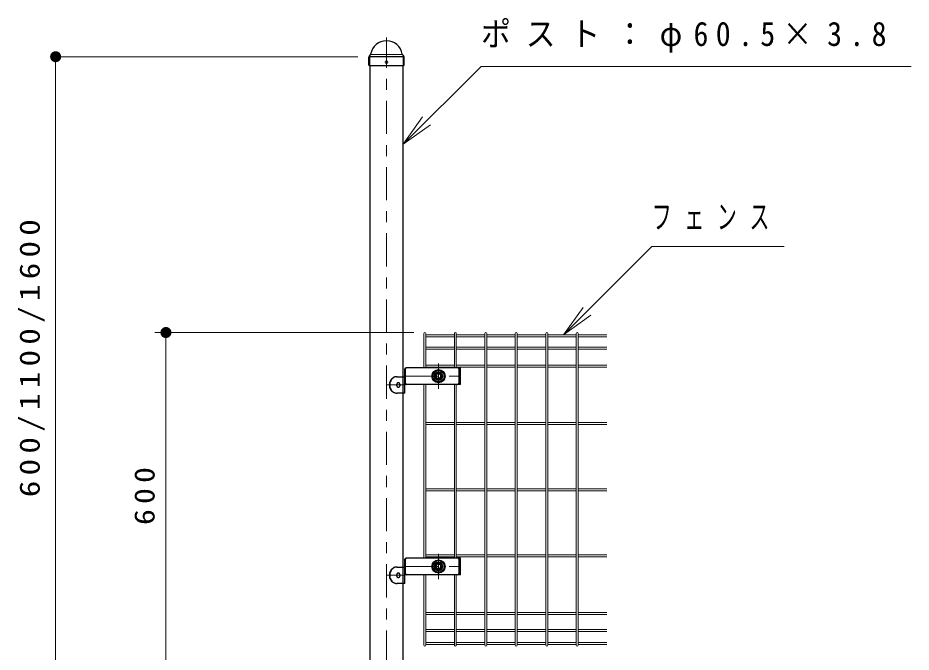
# Model space of a CAD drawing. Units: millimetres on the paper, scale 1:50. Extents: x -805 to -420, y -297 to 267.
# Drawn here: x -547.7 to -466.7, y -157.4 to -99.9 of the extents above; entities that cross this region are included whole.
import ezdxf

# ---------------------------------------------------------------- set-up
doc = ezdxf.new("R2010")
doc.units = ezdxf.units.MM
doc.linetypes.add('USER1', pattern=[4.5, 2.5, -2])
doc.linetypes.add('USER2', pattern=[6, 3, -1, 1, -1])
doc.layers.add('1_20', color=7, linetype='Continuous', lineweight=13)
doc.styles.add('ＭＳ ゴシック', font='')
doc.styles.get('ＭＳ ゴシック').set_extended_font_data('MS Gothic')

# ---------------------------------------------------------------- blocks, each defined once
blk = doc.blocks.new('filled_dot')
at = {"color": 0, "linetype": 'Continuous', "lineweight": -2, "const_width": 1.25}
blk.add_lwpolyline([(-0.625, 0, 1), (0.625, 0, 1)], format="xyb", close=True, dxfattribs=at)

msp = doc.modelspace()

# ---------------------------------------------------------------- linework, layer by layer
at = {"layer": '1_20', "linetype": 'USER2'}
for p, q in [((-514.316, -158.429), (-514.316, -101.698)), ((-509.603, -131.239), (-509.603, -133.54)), ((-512.643, -132.379), (-507.603, -132.379)), ((-512.643, -133.179), (-514.316, -133.179)), ((-509.603, -148.489), (-509.603, -150.79)), ((-512.643, -149.629), (-507.603, -149.629)), ((-512.643, -150.429), (-514.316, -150.429))]:
    msp.add_line(p, q, dxfattribs=at)
at = {"layer": '1_20'}
for p, q in [((-516.905, -103.426), (-544.816, -103.426)), ((-544.316, -158.429), (-544.316, -103.426)), ((-512.803, -111.364), (-511.035, -108.889)), ((-512.803, -111.364), (-510.682, -109.243)), ((-510.328, -109.596), (-512.803, -111.364)), ((-498.262, -128.626), (-496.494, -126.151)), ((-498.262, -128.626), (-496.14, -126.505)), ((-495.787, -126.858), (-498.262, -128.626)), ((-511.836, -128.426), (-535.316, -128.426)), ((-534.316, -158.429), (-534.316, -128.426))]:
    msp.add_line(p, q, dxfattribs=at)
at = {"layer": '1_20', "color": 70, "lineweight": 25}
for p, q in [((-515.925, -104.189), (-515.905, -103.462)), ((-515.844, -103.318), (-515.776, -103.25)), ((-512.788, -103.318), (-512.855, -103.25)), ((-512.706, -104.189), (-512.726, -103.462)), ((-515.925, -104.189), (-515.887, -104.229)), ((-515.887, -104.229), (-512.744, -104.229)), ((-512.706, -104.189), (-512.744, -104.229))]:
    msp.add_line(p, q, dxfattribs=at)
at = {"layer": '1_20', "color": 70}
for p, q in [((-515.842, -103.404), (-512.789, -103.404)), ((-515.707, -103.229), (-512.925, -103.229))]:
    msp.add_line(p, q, dxfattribs=at)
at = {"layer": '1_20', "color": 70, "linetype": 'USER1'}
msp.add_line((-515.828, -103.429), (-512.803, -103.429), dxfattribs=at)
at = {"layer": '1_20', "linetype": 'USER1'}
for p, q in [((-512.803, -103.429), (-515.828, -103.429)), ((-515.828, -103.429), (-515.828, -104.229)), ((-512.803, -104.229), (-512.803, -103.429))]:
    msp.add_line(p, q, dxfattribs=at)
at = {"layer": '1_20', "lineweight": 25}
for p, q in [((-515.828, -104.229), (-515.828, -158.429)), ((-512.803, -158.429), (-512.803, -104.229)), ((-512.643, -133.929), (-512.643, -131.729)), ((-507.843, -131.629), (-512.543, -131.629)), ((-507.743, -131.729), (-507.743, -133.029)), ((-513.368, -132.429), (-512.643, -132.429)), ((-512.643, -133.129), (-512.643, -132.379)), ((-507.843, -133.129), (-512.643, -133.129)), ((-512.643, -133.929), (-513.368, -133.929)), ((-512.643, -151.179), (-512.643, -148.979)), ((-507.843, -148.879), (-512.543, -148.879)), ((-507.743, -148.979), (-507.743, -150.279)), ((-513.368, -149.679), (-512.643, -149.679)), ((-512.643, -150.379), (-512.643, -149.629)), ((-507.843, -150.379), (-512.643, -150.379)), ((-512.643, -151.179), (-513.368, -151.179))]:
    msp.add_line(p, q, dxfattribs=at)
at = {"layer": '1_20', "color": 4}
for p, q in [((-510.926, -131.629), (-510.926, -128.516)), ((-510.746, -128.516), (-510.746, -131.629)), ((-510.746, -128.626), (-508.163, -128.626)), ((-508.163, -131.629), (-508.163, -128.516)), ((-507.983, -128.516), (-507.983, -131.629)), ((-507.983, -128.626), (-505.399, -128.626)), ((-505.399, -156.772), (-505.399, -128.516)), ((-505.219, -128.516), (-505.219, -156.772)), ((-505.219, -128.626), (-502.635, -128.626)), ((-502.635, -156.772), (-502.635, -128.516)), ((-502.455, -128.516), (-502.455, -156.772)), ((-502.455, -128.626), (-499.871, -128.626)), ((-499.871, -156.772), (-499.871, -128.516)), ((-499.691, -128.516), (-499.691, -156.772)), ((-499.691, -128.626), (-497.107, -128.626)), ((-497.107, -156.772), (-497.107, -128.516)), ((-496.927, -128.516), (-496.927, -156.772)), ((-496.927, -128.626), (-494.343, -128.626)), ((-510.746, -128.806), (-508.163, -128.806)), ((-507.983, -128.806), (-505.399, -128.806)), ((-505.219, -128.806), (-502.635, -128.806)), ((-502.455, -128.806), (-499.871, -128.806)), ((-499.691, -128.806), (-497.107, -128.806)), ((-496.927, -128.806), (-494.343, -128.806)), ((-510.746, -129.755), (-508.163, -129.755)), ((-510.746, -129.935), (-508.163, -129.935)), ((-507.983, -129.755), (-505.399, -129.755)), ((-507.983, -129.935), (-505.399, -129.935)), ((-505.219, -129.755), (-502.635, -129.755)), ((-505.219, -129.935), (-502.635, -129.935)), ((-502.455, -129.755), (-499.871, -129.755)), ((-502.455, -129.935), (-499.871, -129.935)), ((-499.691, -129.755), (-497.107, -129.755)), ((-499.691, -129.935), (-497.107, -129.935)), ((-496.927, -129.755), (-494.343, -129.755)), ((-496.927, -129.935), (-494.343, -129.935)), ((-510.746, -131.391), (-508.163, -131.391)), ((-510.746, -131.571), (-508.163, -131.571)), ((-507.983, -131.391), (-505.399, -131.391)), ((-507.983, -131.571), (-505.399, -131.571)), ((-505.219, -131.391), (-502.635, -131.391)), ((-505.219, -131.571), (-502.635, -131.571)), ((-502.455, -131.391), (-499.871, -131.391)), ((-502.455, -131.571), (-499.871, -131.571)), ((-499.691, -131.391), (-497.107, -131.391)), ((-499.691, -131.571), (-497.107, -131.571)), ((-496.927, -131.391), (-494.343, -131.391)), ((-496.927, -131.571), (-494.343, -131.571)), ((-510.926, -148.879), (-510.926, -133.129)), ((-510.746, -133.129), (-510.746, -148.879)), ((-508.163, -148.879), (-508.163, -133.129)), ((-507.983, -133.129), (-507.983, -148.879)), ((-510.746, -136.591), (-508.163, -136.591)), ((-510.746, -136.771), (-508.163, -136.771)), ((-507.983, -136.591), (-505.399, -136.591)), ((-507.983, -136.771), (-505.399, -136.771)), ((-505.219, -136.591), (-502.635, -136.591)), ((-505.219, -136.771), (-502.635, -136.771)), ((-502.455, -136.591), (-499.871, -136.591)), ((-502.455, -136.771), (-499.871, -136.771)), ((-499.691, -136.591), (-497.107, -136.591)), ((-499.691, -136.771), (-497.107, -136.771)), ((-496.927, -136.591), (-494.343, -136.591)), ((-496.927, -136.771), (-494.343, -136.771)), ((-510.746, -142.591), (-508.163, -142.591)), ((-510.746, -142.771), (-508.163, -142.771)), ((-507.983, -142.591), (-505.399, -142.591)), ((-507.983, -142.771), (-505.399, -142.771)), ((-505.219, -142.591), (-502.635, -142.591)), ((-505.219, -142.771), (-502.635, -142.771)), ((-502.455, -142.591), (-499.871, -142.591)), ((-502.455, -142.771), (-499.871, -142.771)), ((-499.691, -142.591), (-497.107, -142.591)), ((-499.691, -142.771), (-497.107, -142.771)), ((-496.927, -142.591), (-494.343, -142.591)), ((-496.927, -142.771), (-494.343, -142.771)), ((-510.746, -148.591), (-508.163, -148.591)), ((-510.746, -148.771), (-508.163, -148.771)), ((-507.983, -148.591), (-505.399, -148.591)), ((-507.983, -148.771), (-505.399, -148.771)), ((-505.219, -148.591), (-502.635, -148.591)), ((-505.219, -148.771), (-502.635, -148.771)), ((-502.455, -148.591), (-499.871, -148.591)), ((-502.455, -148.771), (-499.871, -148.771)), ((-499.691, -148.591), (-497.107, -148.591)), ((-499.691, -148.771), (-497.107, -148.771)), ((-496.927, -148.591), (-494.343, -148.591)), ((-496.927, -148.771), (-494.343, -148.771)), ((-510.926, -156.772), (-510.926, -150.379)), ((-510.746, -150.379), (-510.746, -156.772)), ((-508.163, -156.772), (-508.163, -150.379)), ((-507.983, -150.379), (-507.983, -156.772)), ((-510.746, -153.791), (-508.163, -153.791)), ((-507.983, -153.791), (-505.399, -153.791)), ((-505.219, -153.791), (-502.635, -153.791)), ((-502.455, -153.791), (-499.871, -153.791)), ((-499.691, -153.791), (-497.107, -153.791)), ((-496.927, -153.791), (-494.343, -153.791)), ((-510.746, -153.971), (-508.163, -153.971)), ((-507.983, -153.971), (-505.399, -153.971)), ((-505.219, -153.971), (-502.635, -153.971)), ((-502.455, -153.971), (-499.871, -153.971)), ((-499.691, -153.971), (-497.107, -153.971)), ((-496.927, -153.971), (-494.343, -153.971)), ((-510.746, -155.351), (-508.163, -155.351)), ((-507.983, -155.351), (-505.399, -155.351)), ((-505.219, -155.351), (-502.635, -155.351)), ((-502.455, -155.351), (-499.871, -155.351)), ((-499.691, -155.351), (-497.107, -155.351)), ((-496.927, -155.351), (-494.343, -155.351)), ((-510.746, -155.531), (-508.163, -155.531)), ((-507.983, -155.531), (-505.399, -155.531)), ((-505.219, -155.531), (-502.635, -155.531)), ((-502.455, -155.531), (-499.871, -155.531)), ((-499.691, -155.531), (-497.107, -155.531)), ((-496.927, -155.531), (-494.343, -155.531)), ((-510.746, -156.516), (-508.163, -156.516)), ((-510.746, -156.696), (-508.163, -156.696)), ((-507.983, -156.516), (-505.399, -156.516)), ((-507.983, -156.696), (-505.399, -156.696)), ((-505.219, -156.516), (-502.635, -156.516)), ((-505.219, -156.696), (-502.635, -156.696)), ((-502.455, -156.516), (-499.871, -156.516)), ((-502.455, -156.696), (-499.871, -156.696)), ((-499.691, -156.516), (-497.107, -156.516)), ((-499.691, -156.696), (-497.107, -156.696)), ((-496.927, -156.516), (-494.343, -156.516)), ((-496.927, -156.696), (-494.343, -156.696))]:
    msp.add_line(p, q, dxfattribs=at)
at = {"layer": '1_20', "color": 1, "lineweight": 25}
for p, q in [((-512.603, -133.029), (-512.603, -131.729)), ((-507.603, -131.629), (-512.503, -131.629)), ((-507.603, -133.129), (-507.603, -131.629)), ((-507.603, -133.129), (-512.503, -133.129)), ((-512.603, -150.279), (-512.603, -148.979)), ((-507.603, -148.879), (-512.503, -148.879)), ((-507.603, -150.379), (-507.603, -148.879)), ((-507.603, -150.379), (-512.503, -150.379))]:
    msp.add_line(p, q, dxfattribs=at)
at = {"layer": '1_20', "color": 1, "linetype": 'USER1'}
for p, q in [((-507.718, -133.129), (-507.718, -131.629)), ((-507.718, -150.379), (-507.718, -148.879))]:
    msp.add_line(p, q, dxfattribs=at)
at = {"layer": '1_20', "color": 4, "lineweight": 25}
for p, q in [((-509.603, -132.148), (-509.803, -132.264)), ((-509.803, -132.264), (-509.803, -132.495)), ((-509.603, -132.61), (-509.803, -132.495)), ((-509.403, -132.264), (-509.603, -132.148)), ((-509.403, -132.495), (-509.603, -132.61)), ((-509.403, -132.264), (-509.403, -132.495)), ((-509.603, -149.398), (-509.803, -149.514)), ((-509.803, -149.514), (-509.803, -149.745)), ((-509.603, -149.86), (-509.803, -149.745)), ((-509.403, -149.514), (-509.603, -149.398)), ((-509.403, -149.745), (-509.603, -149.86)), ((-509.403, -149.514), (-509.403, -149.745))]:
    msp.add_line(p, q, dxfattribs=at)
at = {"layer": '1_20'}
for points in [[(-512.803, -111.364), (-505.74, -104.301), (-466.74, -104.301)], [(-498.262, -128.626), (-490.252, -120.617), (-478.252, -120.617)]]:
    msp.add_lwpolyline(points, dxfattribs=at)
at = {"layer": '1_20', "lineweight": 25}
for points in [[(-513.368, -132.429), (-513.457, -132.436), (-513.545, -132.455), (-513.63, -132.486), (-513.71, -132.53), (-513.785, -132.584), (-513.852, -132.649), (-513.911, -132.723), (-513.961, -132.804), (-514.001, -132.892), (-514.03, -132.985), (-514.047, -133.081), (-514.053, -133.179), (-514.047, -133.277), (-514.03, -133.373), (-514.001, -133.466), (-513.961, -133.554), (-513.911, -133.636), (-513.852, -133.71), (-513.785, -133.774), (-513.71, -133.829), (-513.63, -133.872), (-513.545, -133.904), (-513.457, -133.923), (-513.368, -133.929)], [(-513.34, -132.429), (-513.429, -132.436), (-513.517, -132.455), (-513.602, -132.486), (-513.682, -132.53), (-513.757, -132.584), (-513.824, -132.649), (-513.884, -132.723), (-513.933, -132.804), (-513.973, -132.892), (-514.002, -132.985), (-514.019, -133.081), (-514.025, -133.179), (-514.019, -133.277), (-514.002, -133.373), (-513.973, -133.466), (-513.933, -133.554), (-513.884, -133.636), (-513.824, -133.71), (-513.757, -133.774), (-513.682, -133.829), (-513.602, -133.872), (-513.517, -133.904), (-513.429, -133.923), (-513.34, -133.929)], [(-513.368, -149.679), (-513.457, -149.686), (-513.545, -149.705), (-513.63, -149.736), (-513.71, -149.78), (-513.785, -149.834), (-513.852, -149.899), (-513.911, -149.973), (-513.961, -150.054), (-514.001, -150.142), (-514.03, -150.235), (-514.047, -150.331), (-514.053, -150.429), (-514.047, -150.527), (-514.03, -150.623), (-514.001, -150.716), (-513.961, -150.804), (-513.911, -150.886), (-513.852, -150.96), (-513.785, -151.024), (-513.71, -151.079), (-513.63, -151.122), (-513.545, -151.154), (-513.457, -151.173), (-513.368, -151.179)], [(-513.34, -149.679), (-513.429, -149.686), (-513.517, -149.705), (-513.602, -149.736), (-513.682, -149.78), (-513.757, -149.834), (-513.824, -149.899), (-513.884, -149.973), (-513.933, -150.054), (-513.973, -150.142), (-514.002, -150.235), (-514.019, -150.331), (-514.025, -150.429), (-514.019, -150.527), (-514.002, -150.623), (-513.973, -150.716), (-513.933, -150.804), (-513.884, -150.886), (-513.824, -150.96), (-513.757, -151.024), (-513.682, -151.079), (-513.602, -151.122), (-513.517, -151.154), (-513.429, -151.173), (-513.34, -151.179)]]:
    msp.add_lwpolyline(points, dxfattribs=at)
for points in [[(-513.241, -132.979), (-513.255, -132.98), (-513.268, -132.982), (-513.282, -132.986), (-513.296, -132.991), (-513.309, -132.998), (-513.321, -133.006), (-513.333, -133.015), (-513.344, -133.026), (-513.354, -133.038), (-513.364, -133.051), (-513.372, -133.065), (-513.38, -133.079), (-513.386, -133.095), (-513.392, -133.111), (-513.396, -133.127), (-513.399, -133.145), (-513.401, -133.162), (-513.401, -133.179), (-513.401, -133.197), (-513.399, -133.214), (-513.396, -133.231), (-513.392, -133.248), (-513.386, -133.264), (-513.38, -133.279), (-513.372, -133.294), (-513.364, -133.308), (-513.354, -133.321), (-513.344, -133.332), (-513.333, -133.343), (-513.321, -133.352), (-513.309, -133.361), (-513.296, -133.367), (-513.282, -133.372), (-513.268, -133.376), (-513.255, -133.379), (-513.241, -133.379), (-513.227, -133.379), (-513.213, -133.376), (-513.199, -133.372), (-513.186, -133.367), (-513.173, -133.361), (-513.16, -133.352), (-513.148, -133.343), (-513.137, -133.332), (-513.127, -133.321), (-513.117, -133.308), (-513.109, -133.294), (-513.101, -133.279), (-513.095, -133.264), (-513.089, -133.248), (-513.085, -133.231), (-513.082, -133.214), (-513.08, -133.197), (-513.08, -133.179), (-513.08, -133.162), (-513.082, -133.145), (-513.085, -133.127), (-513.089, -133.111), (-513.095, -133.095), (-513.101, -133.079), (-513.109, -133.065), (-513.117, -133.051), (-513.127, -133.038), (-513.137, -133.026), (-513.148, -133.015), (-513.16, -133.006), (-513.173, -132.998), (-513.186, -132.991), (-513.199, -132.986), (-513.213, -132.982), (-513.227, -132.98)], [(-513.241, -150.229), (-513.255, -150.23), (-513.268, -150.232), (-513.282, -150.236), (-513.296, -150.241), (-513.309, -150.248), (-513.321, -150.256), (-513.333, -150.265), (-513.344, -150.276), (-513.354, -150.288), (-513.364, -150.301), (-513.372, -150.315), (-513.38, -150.329), (-513.386, -150.345), (-513.392, -150.361), (-513.396, -150.377), (-513.399, -150.395), (-513.401, -150.412), (-513.401, -150.429), (-513.401, -150.447), (-513.399, -150.464), (-513.396, -150.481), (-513.392, -150.498), (-513.386, -150.514), (-513.38, -150.529), (-513.372, -150.544), (-513.364, -150.558), (-513.354, -150.571), (-513.344, -150.582), (-513.333, -150.593), (-513.321, -150.602), (-513.309, -150.611), (-513.296, -150.617), (-513.282, -150.622), (-513.268, -150.626), (-513.255, -150.629), (-513.241, -150.629), (-513.227, -150.629), (-513.213, -150.626), (-513.199, -150.622), (-513.186, -150.617), (-513.173, -150.611), (-513.16, -150.602), (-513.148, -150.593), (-513.137, -150.582), (-513.127, -150.571), (-513.117, -150.558), (-513.109, -150.544), (-513.101, -150.529), (-513.095, -150.514), (-513.089, -150.498), (-513.085, -150.481), (-513.082, -150.464), (-513.08, -150.447), (-513.08, -150.429), (-513.08, -150.412), (-513.082, -150.395), (-513.085, -150.377), (-513.089, -150.361), (-513.095, -150.345), (-513.101, -150.329), (-513.109, -150.315), (-513.117, -150.301), (-513.127, -150.288), (-513.137, -150.276), (-513.148, -150.265), (-513.16, -150.256), (-513.173, -150.248), (-513.186, -150.241), (-513.199, -150.236), (-513.213, -150.232), (-513.227, -150.23)]]:
    msp.add_lwpolyline(points, close=True, dxfattribs=at)
at = {"layer": '1_20', "color": 70}
msp.add_circle((-514.316, -103.929), 0.125, dxfattribs=at)
at = {"layer": '1_20', "lineweight": 25}
for centre in [(-509.603, -132.379), (-509.603, -149.629)]:
    msp.add_circle(centre, 0.6, dxfattribs=at)
at = {"layer": '1_20', "color": 4, "lineweight": 25}
for centre in [(-509.603, -132.379), (-509.603, -149.629)]:
    msp.add_circle(centre, 0.525, dxfattribs=at)
at = {"layer": '1_20', "linetype": 'USER1'}
for centre in [(-509.603, -132.379), (-509.603, -149.629)]:
    msp.add_circle(centre, 0.375, dxfattribs=at)
at = {"layer": '1_20', "color": 1, "lineweight": 25}
for centre in [(-509.603, -132.379), (-509.603, -149.629)]:
    msp.add_circle(centre, 0.375, dxfattribs=at)
at = {"layer": '1_20', "color": 4, "linetype": 'USER1'}
for centre in [(-509.603, -132.379), (-509.603, -149.629)]:
    msp.add_circle(centre, 0.312, dxfattribs=at)
at = {"layer": '1_20', "color": 4}
for centre in [(-509.603, -132.379), (-509.603, -149.629)]:
    msp.add_circle(centre, 0.275, dxfattribs=at)
at = {"layer": '1_20', "color": 70, "lineweight": 25}
for centre, radius, start, end in [((-514.316, -103.433), 1.454, 9.17167, 170.82833), ((-515.695, -103.466), 0.21, 135, 178.99406), ((-515.84, -103.187), 0.09, 315, 350.82833), ((-512.791, -103.187), 0.09, 186.19155, 225), ((-512.936, -103.466), 0.21, 1.00594, 45)]:
    msp.add_arc(centre, radius, start, end, dxfattribs=at)
at = {"layer": '1_20', "color": 4}
for centre, start, end in [((-510.836, -128.516), 0, 180), ((-508.073, -128.516), 0, 180), ((-505.309, -128.516), 0, 180), ((-502.545, -128.516), 0, 180), ((-499.781, -128.516), 0, 180), ((-497.017, -128.516), 0, 180), ((-510.836, -156.771), 180, 0), ((-508.073, -156.771), 180, 0), ((-505.309, -156.771), 180, 0), ((-502.545, -156.771), 180, 0), ((-499.781, -156.771), 180, 0), ((-497.017, -156.771), 180, 0)]:
    msp.add_arc(centre, 0.09, start, end, dxfattribs=at)
at = {"layer": '1_20', "lineweight": 25}
for centre, start, end in [((-512.543, -131.729), 90, 180), ((-507.843, -131.729), 0, 90), ((-507.843, -133.029), 270, 0), ((-512.543, -148.979), 90, 180), ((-507.843, -148.979), 0, 90), ((-507.843, -150.279), 270, 0)]:
    msp.add_arc(centre, 0.1, start, end, dxfattribs=at)
at = {"layer": '1_20', "color": 1, "lineweight": 25}
for centre, start, end in [((-512.503, -131.729), 90, 180), ((-512.503, -133.029), 180, 270), ((-512.503, -148.979), 90, 180), ((-512.503, -150.279), 180, 270)]:
    msp.add_arc(centre, 0.1, start, end, dxfattribs=at)

# ---------------------------------------------------------------- block references
at = {"layer": '1_20', "xscale": 0.4, "yscale": 0.4, "rotation": 270}
for p in [(-544.316, -103.426), (-534.316, -128.426)]:
    msp.add_blockref('filled_dot', p, dxfattribs=at)

# ---------------------------------------------------------------- texts
at = {"layer": '1_20', "char_height": 2.199, "attachment_point": 4, "style": 'ＭＳ ゴシック'}
for s, insert in [('\\T1.5;\\W0.9;ポスト：φ60.5×3.8', (-505.74, -101.651)), ('\\T1.64;\\W0.6;フェンス', (-490.252, -117.967))]:
    msp.add_mtext(s, dxfattribs=dict(at, insert=insert))
at = {"layer": '1_20', "char_height": 1.833, "attachment_point": 8, "rotation": 90, "style": 'ＭＳ ゴシック'}
for s, insert in [('\\T1.32;\\W1.2;600/1100/1600', (-545.316, -130.513)), ('\\T1.33;\\W1.15;600', (-535.316, -143.011))]:
    msp.add_mtext(s, dxfattribs=dict(at, insert=insert))

doc.saveas('drawing.dxf')
